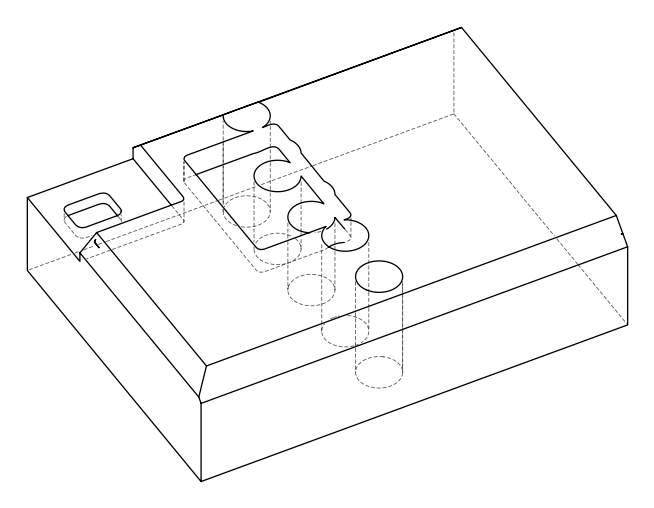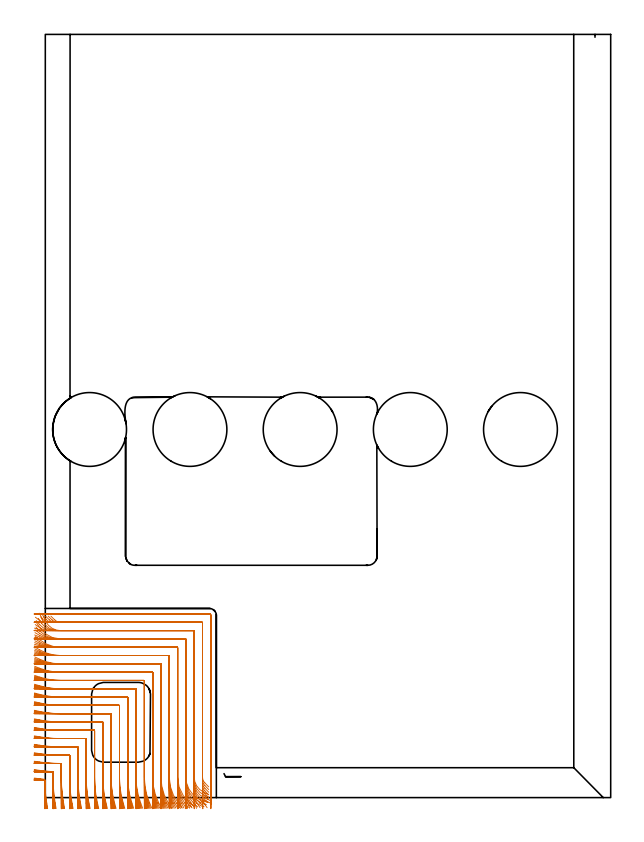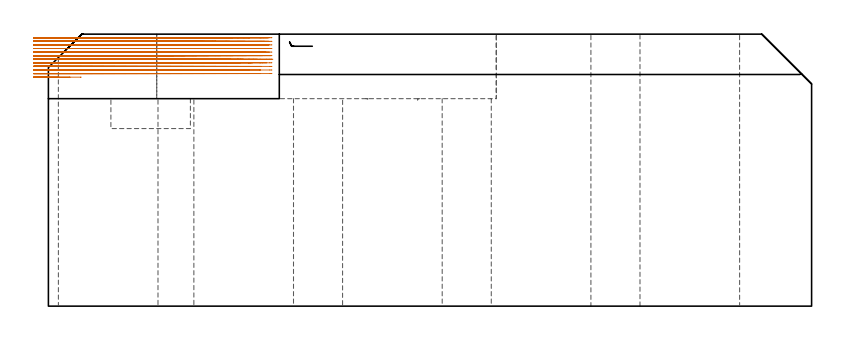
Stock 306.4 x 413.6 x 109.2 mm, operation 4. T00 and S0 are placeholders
(PLAN: 11 operations, 4 tool changes, 200.9 min)
(1 AREA_MILL | FG_CHAMFER_SURFACE | UGT0205_001 | 12.37 min | 28550 mm3)
(2 AREA_MILL_1 | FG_CHAMFER_SURFACE_1 | UGT0205_001 | 26.24 min | 82707 mm3)
(3 AREA_MILL_2 | FG_CHAMFER_SURFACE_2 | UGT0205_001 | 10.01 min | 27093 mm3)
(4 MILL_CORNER_NOTCH_RECTANGULAR | CORNER_NOTCH_RECTANGULAR | NXT0201_008 | Follow Part, ap 1.5, ae 75% | 93.04 min | 244426 mm3)
(5 MILL_RECTANGULAR_POCKET | POCKET_RECTANGULAR_STRAIGHT | UGT0201_108 | Follow Part, ap 3.175, ae 75% | 1.45 min | 16115 mm3)
(6 MILL_RECTANGULAR_POCKET_1 | POCKET_RECTANGULAR_STRAIGHT_1 | NXT0201_009 | Follow Part, ap 2, ae 75% | 55.5 min | 321117 mm3)
(7 INDEXABLE_INSERT_DRILL_THROUGH_HOLE_FROM_SOLID | STEP1HOLE | NXT0302_035 | 0.46 min | 136206 mm3)
(8 INDEXABLE_INSERT_DRILL_THROUGH_HOLE_FROM_SOLID_1 | STEP1HOLE_1 | NXT0302_035 | 0.46 min | 105462 mm3)
(9 INDEXABLE_INSERT_DRILL_THROUGH_HOLE_FROM_SOLID_2 | STEP1HOLE_2 | NXT0302_035 | 0.46 min | 105479 mm3)
(10 INDEXABLE_INSERT_DRILL_THROUGH_HOLE_FROM_SOLID_3 | STEP1HOLE_3 | NXT0302_035 | 0.46 min | 136546 mm3)
(11 INDEXABLE_INSERT_DRILL_THROUGH_HOLE_FROM_SOLID_4 | STEP1HOLE_4 | NXT0302_035 | 0.46 min | 137135 mm3)
(TOOL UGT0205_001 | Chamfer Mill 20 x 3 x 45 deg. | D20 FL50 Z2)
(TOOL NXT0201_008 | ENDMILL 6mm [2P460-0600-NA 1630] | D6 FL26 Z6)
(TOOL UGT0201_108 | End Mill 12.7 mm | D12.7 FL12 Z2)
(TOOL NXT0201_009 | ENDMILL 8mm [2P460-0800-NA 1630] | D8 FL26 Z6)
(TOOL NXT0302_035 | Index. Insert Drill 40mm [880-D4000L40-05] | D40 PA176 FL200 Z2)
(OP 4 MILL_CORNER_NOTCH_RECTANGULAR, part 1 of 2)
G17 G21 G94 G90
T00 M6
G54
G17 G0 G90 X1.279 Y-5.963 S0 M3
G43 Z119.2 H1
Z107.761
G94 G1 X0.809 Y-3. F250.
G2 X-0.289 Y9.648 R90. F500.
G3 X-0.553 Y9.935 R0.3
G2 X-3. Y10.21 R90.
G1 X-5.976 Y10.587 F250.
G0 Z119.2
X5.862 Y-5.959
Z107.761
G1 X5.368 Y-3.
G2 X4.2 Y11.085 R85.5 F500.
G1 Y13.818
G3 X3.921 Y14.111 R0.3
G2 X-3. Y14.748 R85.5
G1 X-5.974 Y15.144 F250.
G0 Z119.2
X10.456 Y-5.954
Z107.761
G1 X9.934 Y-3.
G2 X8.7 Y11.085 R81. F500.
G1 Y18.205
G3 X8.405 Y18.5 R0.3
G2 X-3. Y19.29 R81.
G1 X-5.971 Y19.708 F250.
G0 Z119.2
X15.06 Y-5.949
Z107.761
G1 X14.508 Y-3.
G2 X13.2 Y11.085 R76.5 F500.
G1 Y22.705
G3 X12.905 Y23. R0.3
G1 X8.287
G2 X-3. Y23.837 R76.5
G1 X-5.967 Y24.28 F250.
G0 Z119.2
X19.678 Y-5.942
Z107.761
G1 X19.091 Y-3.
G2 X17.7 Y11.085 R72. F500.
G1 Y27.205
G3 X17.405 Y27.5 R0.3
G1 X8.287
G2 X-3. Y28.39 R72.
G1 X-5.963 Y28.86 F250.
G0 Z119.2
X24.312 Y-5.934
Z107.761
G1 X23.686 Y-3.
G2 X22.2 Y11.085 R67.5 F500.
G1 Y31.705
G3 X21.905 Y32. R0.3
G1 X8.287
G2 X-3. Y32.95 R67.5
G1 X-5.958 Y33.452 F250.
G0 Z119.2
X28.965 Y-5.924
Z107.761
G1 X28.295 Y-3.
G2 X26.7 Y11.085 R63. F500.
G1 Y36.205
G3 X26.405 Y36.5 R0.3
G1 X8.287
G2 X-3. Y37.519 R63.
G1 X-5.951 Y38.057 F250.
G0 Z119.2
X33.643 Y-5.912
Z107.761
G1 X32.921 Y-3.
G2 X31.2 Y11.085 R58.5 F500.
G1 Y40.704
G3 X30.904 Y41. R0.3
G1 X8.287
G2 X-3. Y42.099 R58.5
G1 X-5.944 Y42.678 F250.
G0 Z119.2
X38.352 Y-5.896
Z107.761
G1 X37.569 Y-3.
G2 X35.7 Y11.085 R54. F500.
G1 Y45.204
G3 X35.404 Y45.5 R0.3
G1 X8.287
G2 X-3. Y46.693 R54.
G1 X-5.934 Y47.32 F250.
G0 Z119.2
X43.1 Y-5.876
Z107.761
G1 X42.246 Y-3.
G2 X40.2 Y11.085 R49.5 F500.
G1 Y49.704
G3 X39.904 Y50. R0.3
G1 X8.287
G2 X-3. Y51.304 R49.5
G1 X-5.921 Y51.988 F250.
G0 Z119.2
X47.9 Y-5.849
Z107.761
G1 X46.961 Y-3.
G2 X44.7 Y11.085 R45. F500.
G1 Y54.204
G3 X44.404 Y54.5 R0.3
G1 X8.287
G2 X-3. Y55.938 R45.
G1 X-5.904 Y56.691 F250.
G0 Z119.2
X52.772 Y-5.813
Z107.761
G1 X51.728 Y-3.
G2 X49.2 Y11.085 R40.5 F500.
G1 Y58.704
G3 X48.904 Y59. R0.3
G1 X8.287
G2 X-3. Y60.605 R40.5
G1 X-5.881 Y61.441 F250.
G0 Z119.2
X57.744 Y-5.761
Z107.761
G1 X56.57 Y-3.
G2 X53.7 Y11.085 R36. F500.
G1 Y63.204
G3 X53.404 Y63.5 R0.3
G1 X8.287
G2 X-3. Y65.315 R36.
G1 X-5.849 Y66.256 F250.
G0 Z119.2
X62.866 Y-5.683
Z107.761
G1 X61.525 Y-3.
G2 X58.2 Y11.085 R31.5 F500.
G1 Y67.703
G3 X57.903 Y68. R0.3
G1 X8.287
G2 X-3. Y70.092 R31.5
G1 X-5.801 Y71.166 F250.
G0 Z119.2
X68.23 Y-5.559
Z107.761
G1 X66.665 Y-3.
G2 X62.7 Y11.085 R27. F500.
G1 Y72.203
G3 X62.403 Y72.5 R0.3
G1 X8.287
G2 X-3. Y74.972 R27.
G1 X-5.725 Y76.226 F250.
G0 Z119.2
X74.032 Y-5.339
Z107.761
G1 X72.154 Y-3.
G2 X67.2 Y11.085 R22.5 F500.
G1 Y76.703
G3 X66.903 Y77. R0.3
G1 X8.287
G2 X-3. Y80.036 R22.5
G1 X-5.595 Y81.541 F250.
G0 Z119.2
X80.84 Y-4.868
Z107.761
G1 X78.493 Y-3.
G2 X71.7 Y11.085 R18. F500.
G1 Y81.203
G3 X71.403 Y81.5 R0.3
G1 X8.287
G2 X-3. Y85.478 R18.
G1 X-5.337 Y87.359 F250.
G0 Z119.2
X88.037 Y-2.644
Z107.761
G1 X85.208 Y-1.646
G2 X76.2 Y11.085 R13.5 F500.
G1 Y85.703
G3 X75.903 Y86. R0.3
G1 X8.287
G2 X-3. Y92.093 R13.5
G1 X-4.646 Y94.601 F250.
G0 Z119.2
X88.387 Y1.69
Z107.761
G1 X85.7 Y3.023
G2 X80.7 Y11.085 R9. F500.
G1 Y90.203
G3 X80.403 Y90.5 R0.3
G1 X8.287
G2 X0.224 Y95.501 R9.
G1 X-1.109 Y98.188 F250.
G0 Z119.2
X88.559 Y5.799
Z107.761
G1 X86.47 Y7.952
G2 X85.2 Y11.085 R4.5 F500.
G1 Y94.703
G3 X84.903 Y95. R0.3
G1 X8.287
G2 X5.152 Y96.272 R4.5
G1 X3. Y98.362 F250.
G0 Z119.2
X89.7 Y8.085
Z107.761
G1 Y11.085
Y98.7 F500.
G3 X88.9 Y99.5 R0.8
G1 X8.287
X5.287 F250.
G0 Z119.2
X1.014 Y-5.97
Z106.322
G1 X0.593 Y-3.
G2 X-0.3 Y9.513 R90. F500.
G3 X-0.57 Y9.806 R0.3
G2 X-3. Y10.04 R90.
G1 X-5.982 Y10.368 F250.
G0 Z119.2
X5.584 Y-5.967
Z106.322
G1 X5.14 Y-3.
G2 X4.2 Y9.645 R85.5 F500.
G1 Y13.756
G3 X3.916 Y14.05 R0.3
G2 X-3. Y14.568 R85.5
G1 X-5.98 Y14.913 F250.
G0 Z119.2
X10.162 Y-5.963
Z106.322
G1 X9.693 Y-3.
G2 X8.7 Y9.645 R81. F500.
G1 Y18.205
G3 X8.405 Y18.5 R0.3
G1 X6.84
G2 X-3. Y19.1 R81.
G1 X-5.978 Y19.464 F250.
G0 Z119.2
X14.748 Y-5.959
Z106.322
G1 X14.252 Y-3.
G2 X13.2 Y9.645 R76.5 F500.
G1 Y22.705
G3 X12.905 Y23. R0.3
G1 X6.84
G2 X-3. Y23.635 R76.5
G1 X-5.975 Y24.021 F250.
G0 Z119.2
X19.346 Y-5.953
Z106.322
G1 X18.819 Y-3.
G2 X17.7 Y9.645 R72. F500.
G1 Y27.205
G3 X17.405 Y27.5 R0.3
G1 X6.84
G2 X-3. Y28.176 R72.
G1 X-5.972 Y28.586 F250.
G0 Z119.2
X23.957 Y-5.947
Z106.322
G1 X23.395 Y-3.
G2 X22.2 Y9.645 R67.5 F500.
G1 Y31.705
G3 X21.905 Y32. R0.3
G1 X6.84
G2 X-3. Y32.721 R67.5
G1 X-5.968 Y33.158 F250.
G0 Z119.2
X28.584 Y-5.939
Z106.322
G1 X27.982 Y-3.
G2 X26.7 Y9.645 R63. F500.
G1 Y36.205
G3 X26.405 Y36.5 R0.3
G1 X6.84
G2 X-3. Y37.273 R63.
G1 X-5.963 Y37.742 F250.
G0 Z119.2
X33.232 Y-5.929
Z106.322
G1 X32.583 Y-3.
G2 X31.2 Y9.645 R58.5 F500.
G1 Y40.704
G3 X30.904 Y41. R0.3
G1 X6.84
G2 X-3. Y41.834 R58.5
G1 X-5.957 Y42.338 F250.
G0 Z119.2
X37.904 Y-5.917
Z106.322
G1 X37.201 Y-3.
G2 X35.7 Y9.645 R54. F500.
G1 Y45.204
G3 X35.404 Y45.5 R0.3
G1 X6.84
G2 X-3. Y46.404 R54.
G1 X-5.95 Y46.951 F250.
G0 Z119.2
X42.609 Y-5.9
Z106.322
G1 X41.842 Y-3.
G2 X40.2 Y9.645 R49.5 F500.
G1 Y49.704
G3 X39.904 Y50. R0.3
G1 X6.84
G2 X-3. Y50.988 R49.5
G1 X-5.94 Y51.584 F250.
G0 Z119.2
X47.356 Y-5.879
Z106.322
G1 X46.513 Y-3.
G2 X44.7 Y9.645 R45. F500.
G1 Y54.204
G3 X44.404 Y54.5 R0.3
G1 X6.84
G2 X-3. Y55.589 R45.
G1 X-5.927 Y56.245 F250.
G0 Z119.2
X52.161 Y-5.85
Z106.322
G1 X51.225 Y-3.
G2 X49.2 Y9.645 R40.5 F500.
G1 Y58.704
G3 X48.904 Y59. R0.3
G1 X6.84
G2 X-3. Y60.214 R40.5
G1 X-5.91 Y60.942 F250.
G0 Z119.2
X57.048 Y-5.809
Z106.322
G1 X55.994 Y-3.
G2 X53.7 Y9.645 R36. F500.
G1 Y63.204
G3 X53.404 Y63.5 R0.3
G1 X6.84
G2 X-3. Y64.871 R36.
G1 X-5.886 Y65.691 F250.
G0 Z119.2
X62.054 Y-5.748
Z106.322
G1 X60.85 Y-3.
G2 X58.2 Y9.645 R31.5 F500.
G1 Y67.703
G3 X57.903 Y68. R0.3
G1 X6.84
G2 X-3. Y69.576 R31.5
G1 X-5.85 Y70.514 F250.
G0 Z119.2
X67.249 Y-5.651
Z106.322
G1 X65.844 Y-3.
G2 X62.7 Y9.645 R27. F500.
G1 Y72.203
G3 X62.403 Y72.5 R0.3
G1 X6.84
G2 X-3. Y74.357 R27.
G1 X-5.794 Y75.45 F250.
G0 Z119.2
X72.776 Y-5.481
Z106.322
G1 X71.09 Y-3.
G2 X67.2 Y9.645 R22.5 F500.
G1 Y76.703
G3 X66.903 Y77. R0.3
G1 X6.84
G2 X-3. Y79.266 R22.5
G1 X-5.698 Y80.578 F250.
G0 Z119.2
X78.998 Y-5.135
Z106.322
G1 X76.89 Y-3.
G2 X71.7 Y9.645 R18. F500.
G1 Y81.203
G3 X71.403 Y81.5 R0.3
G1 X6.84
G2 X-3. Y84.428 R18.
G1 X-5.512 Y86.068 F250.
G0 Z119.2
X86.846 Y-3.886
Z106.322
G1 X84.115 Y-2.645
G2 X76.2 Y9.645 R13.5 F500.
G1 Y85.703
G3 X75.903 Y86. R0.3
G1 X6.84
G2 X-3. Y90.258 R13.5
G1 X-5.054 Y92.444 F250.
G0 Z119.2
X88.388 Y0.25
Z106.322
G1 X85.701 Y1.583
G2 X80.7 Y9.645 R9. F500.
G1 Y90.203
G3 X80.403 Y90.5 R0.3
G1 X6.84
G2 X-1.113 Y95.287 R9.
G1 X-2.517 Y97.938 F250.
G0 Z119.2
X88.56 Y4.359
Z106.322
G1 X86.471 Y6.512
G2 X85.2 Y9.645 R4.5 F500.
G1 Y94.703
G3 X84.903 Y95. R0.3
G1 X6.84
G2 X3.703 Y96.274 R4.5
G1 X1.552 Y98.365 F250.
G0 Z119.2
X89.7 Y6.645
Z106.322
G1 Y9.645
Y98.7 F500.
G3 X88.9 Y99.5 R0.8
G1 X6.84
X3.84 F250.
G0 Z119.2
X0.774 Y-5.977
Z104.883
G1 X0.4 Y-3.
G2 X-0.3 Y8.204 R90. F500.
G1 Y9.405
G3 X-0.574 Y9.699 R0.3
G2 X-3. Y9.893 R90.
G1 X-5.987 Y10.173 F250.
G0 Z119.2
X5.33 Y-5.974
Z104.883
G1 X4.937 Y-3.
G2 X4.2 Y8.204 R85.5 F500.
G1 Y13.719
G3 X3.911 Y14.013 R0.3
G2 X-3. Y14.414 R85.5
G1 X-5.985 Y14.709 F250.
G0 Z119.2
X9.894 Y-5.971
Z104.883
G1 X9.479 Y-3.
G2 X8.7 Y8.204 R81. F500.
G1 Y18.205
G3 X8.405 Y18.5 R0.3
G1 X5.404
G2 X-3. Y18.937 R81.
G1 X-5.984 Y19.248 F250.
G0 Z119.2
X14.464 Y-5.968
Z104.883
G1 X14.025 Y-3.
G2 X13.2 Y8.204 R76.5 F500.
G1 Y22.705
G3 X12.905 Y23. R0.3
G1 X5.404
G2 X-3. Y23.463 R76.5
G1 X-5.982 Y23.793 F250.
G0 Z119.2
X19.044 Y-5.963
Z104.883
G1 X18.577 Y-3.
G2 X17.7 Y8.204 R72. F500.
G1 Y27.205
G3 X17.405 Y27.5 R0.3
G1 X5.404
G2 X-3. Y27.992 R72.
G1 X-5.979 Y28.342 F250.
G0 Z119.2
X23.634 Y-5.958
Z104.883
G1 X23.136 Y-3.
G2 X22.2 Y8.204 R67.5 F500.
G1 Y31.705
G3 X21.905 Y32. R0.3
G1 X5.404
G2 X-3. Y32.525 R67.5
G1 X-5.977 Y32.899 F250.
G0 Z119.2
X28.238 Y-5.952
Z104.883
G1 X27.704 Y-3.
G2 X26.7 Y8.204 R63. F500.
G1 Y36.205
G3 X26.405 Y36.5 R0.3
G1 X5.404
G2 X-3. Y37.063 R63.
G1 X-5.973 Y37.463 F250.
G0 Z119.2
X32.857 Y-5.944
Z104.883
G1 X32.283 Y-3.
G2 X31.2 Y8.204 R58.5 F500.
G1 Y40.704
G3 X30.904 Y41. R0.3
G1 X5.404
G2 X-3. Y41.607 R58.5
G1 X-5.969 Y42.038 F250.
G0 Z119.2
X37.498 Y-5.935
Z104.883
G1 X36.875 Y-3.
G2 X35.7 Y8.204 R54. F500.
G1 Y45.204
G3 X35.404 Y45.5 R0.3
G1 X5.404
G2 X-3. Y46.158 R54.
G1 X-5.963 Y46.625 F250.
G0 Z119.2
X42.164 Y-5.922
Z104.883
G1 X41.485 Y-3.
G2 X40.2 Y8.204 R49.5 F500.
G1 Y49.704
G3 X39.904 Y50. R0.3
G1 X5.404
G2 X-3. Y50.719 R49.5
G1 X-5.956 Y51.228 F250.
G0 Z119.2
X46.864 Y-5.906
Z104.883
G1 X46.117 Y-3.
G2 X44.7 Y8.204 R45. F500.
G1 Y54.204
G3 X44.404 Y54.5 R0.3
G1 X5.404
G2 X-3. Y55.292 R45.
G1 X-5.947 Y55.852 F250.
G0 Z119.2
X51.61 Y-5.883
Z104.883
G1 X50.781 Y-3.
G2 X49.2 Y8.204 R40.5 F500.
G1 Y58.704
G3 X48.904 Y59. R0.3
G1 X5.404
G2 X-3. Y59.882 R40.5
G1 X-5.935 Y60.504 F250.
G0 Z119.2
X56.421 Y-5.851
Z104.883
G1 X55.488 Y-3.
G2 X53.7 Y8.204 R36. F500.
G1 Y63.204
G3 X53.404 Y63.5 R0.3
G1 X5.404
G2 X-3. Y64.495 R36.
G1 X-5.917 Y65.195 F250.
G0 Z119.2
X61.327 Y-5.804
Z104.883
G1 X60.26 Y-3.
G2 X58.2 Y8.204 R31.5 F500.
G1 Y67.703
G3 X57.903 Y68. R0.3
G1 X5.404
G2 X-3. Y69.142 R31.5
G1 X-5.891 Y69.942 F250.
G0 Z119.2
X66.379 Y-5.73
Z104.883
G1 X65.134 Y-3.
G2 X62.7 Y8.204 R27. F500.
G1 Y72.203
G3 X62.403 Y72.5 R0.3
G1 X5.404
G2 X-3. Y73.841 R27.
G1 X-5.851 Y74.775 F250.
G0 Z119.2
X71.682 Y-5.602
Z104.883
G1 X70.188 Y-3.
G2 X67.2 Y8.204 R22.5 F500.
G1 Y76.703
G3 X66.903 Y77. R0.3
G1 X5.404
G2 X-3. Y78.628 R22.5
G1 X-5.783 Y79.749 F250.
G0 Z119.2
X77.479 Y-5.348
Z104.883
G1 X75.612 Y-3.
G2 X71.7 Y8.204 R18. F500.
G1 Y81.203
G3 X71.403 Y81.5 R0.3
G1 X5.404
G2 X-3. Y83.582 R18.
G1 X-5.653 Y84.983 F250.
G0 Z119.2
X84.658 Y-4.674
Z104.883
G1 X82.169 Y-3.
G2 X76.2 Y8.204 R13.5 F500.
G1 Y85.703
G3 X75.903 Y86. R0.3
G1 X5.404
G2 X-3. Y88.935 R13.5
G1 X-5.348 Y90.802 F250.
G0 Z119.2
X88.388 Y-1.192
Z104.883
G1 X85.7 Y0.142
G2 X80.7 Y8.204 R9. F500.
G1 Y90.203
G3 X80.403 Y90.5 R0.3
G1 X5.404
G2 X-2.158 Y94.62 R9.
G1 X-3.785 Y97.141 F250.
G0 Z119.2
X88.558 Y2.918
Z104.883
G1 X86.469 Y5.071
G2 X85.2 Y8.204 R4.5 F500.
G1 Y94.703
G3 X84.903 Y95. R0.3
G1 X5.404
G2 X2.267 Y96.273 R4.5
G1 X0.116 Y98.364 F250.
G0 Z119.2
X89.7 Y5.204
Z104.883
G1 Y8.204
Y98.7 F500.
G3 X88.9 Y99.5 R0.8
G1 X5.404
X2.404 F250.
G0 Z119.2
X0.557 Y-5.982
Z103.444
G1 X0.232 Y-3.
G2 X-0.3 Y6.768 R90. F500.
G1 Y9.316
G3 X-0.58 Y9.609 R0.3
G2 X-3. Y9.761 R90.
G1 X-5.991 Y9.99 F250.
G0 Z119.2
X5.103 Y-5.98
Z103.444
G1 X4.76 Y-3.
G2 X4.2 Y6.768 R85.5 F500.
G1 Y13.705
G3 X3.905 Y14. R0.3
G2 X-3. Y14.275 R85.5
G1 X-5.99 Y14.516 F250.
G0 Z119.2
X9.653 Y-5.978
Z103.444
G1 X9.291 Y-3.
G2 X8.7 Y6.768 R81. F500.
G1 Y18.205
G3 X8.405 Y18.5 R0.3
G1 X3.854
G2 X-3. Y18.791 R81.
G1 X-5.989 Y19.044 F250.
G0 Z119.2
X14.209 Y-5.975
Z103.444
G1 X13.826 Y-3.
G2 X13.2 Y6.768 R76.5 F500.
G1 Y22.705
G3 X12.905 Y23. R0.3
G1 X3.854
G2 X-3. Y23.308 R76.5
G1 X-5.988 Y23.576 F250.
G0 Z119.2
X18.773 Y-5.972
Z103.444
G1 X18.366 Y-3.
G2 X17.7 Y6.768 R72. F500.
G1 Y27.205
G3 X17.405 Y27.5 R0.3
G1 X3.854
G2 X-3. Y27.827 R72.
G1 X-5.986 Y28.113 F250.
G0 Z119.2
X23.345 Y-5.968
Z103.444
G1 X22.911 Y-3.
G2 X22.2 Y6.768 R67.5 F500.
G1 Y31.705
G3 X21.905 Y32. R0.3
G1 X3.854
G2 X-3. Y32.349 R67.5
G1 X-5.984 Y32.654 F250.
G0 Z119.2
X27.927 Y-5.964
Z103.444
G1 X27.462 Y-3.
G2 X26.7 Y6.768 R63. F500.
G1 Y36.205
G3 X26.405 Y36.5 R0.3
G1 X3.854
G2 X-3. Y36.874 R63.
G1 X-5.982 Y37.2 F250.
G0 Z119.2
X32.522 Y-5.958
Z103.444
G1 X32.021 Y-3.
G2 X31.2 Y6.768 R58.5 F500.
G1 Y40.704
G3 X30.904 Y41. R0.3
G1 X3.854
G2 X-3. Y41.403 R58.5
G1 X-5.979 Y41.754 F250.
G0 Z119.2
X37.134 Y-5.951
Z103.444
G1 X36.591 Y-3.
G2 X35.7 Y6.768 R54. F500.
G1 Y45.204
G3 X35.404 Y45.5 R0.3
G1 X3.854
G2 X-3. Y45.937 R54.
G1 X-5.976 Y46.318 F250.
G0 Z119.2
X41.765 Y-5.941
Z103.444
G1 X41.173 Y-3.
G2 X40.2 Y6.768 R49.5 F500.
G1 Y49.704
G3 X39.904 Y50. R0.3
G1 X3.854
G2 X-3. Y50.477 R49.5
G1 X-5.971 Y50.892 F250.
G0 Z119.2
X46.424 Y-5.928
Z103.444
G1 X45.773 Y-3.
G2 X44.7 Y6.768 R45. F500.
G1 Y54.204
G3 X44.404 Y54.5 R0.3
G1 X3.854
G2 X-3. Y55.025 R45.
G1 X-5.965 Y55.482 F250.
G0 Z119.2
X51.119 Y-5.911
Z103.444
G1 X50.396 Y-3.
G2 X49.2 Y6.768 R40.5 F500.
G1 Y58.704
G3 X48.904 Y59. R0.3
G1 X3.854
G2 X-3. Y59.584 R40.5
G1 X-5.957 Y60.092 F250.
G0 Z119.2
X55.865 Y-5.887
Z103.444
G1 X55.051 Y-3.
G2 X53.7 Y6.768 R36. F500.
G1 Y63.204
G3 X53.404 Y63.5 R0.3
G1 X3.854
G2 X-3. Y64.159 R36.
G1 X-5.945 Y64.73 F250.
G0 Z119.2
X60.683 Y-5.852
Z103.444
G1 X59.753 Y-3.
G2 X58.2 Y6.768 R31.5 F500.
G1 Y67.703
G3 X57.903 Y68. R0.3
G1 X3.854
G2 X-3. Y68.755 R31.5
G1 X-5.928 Y69.408 F250.
G0 Z119.2
X65.614 Y-5.797
Z103.444
G1 X64.529 Y-3.
G2 X62.7 Y6.768 R27. F500.
G1 Y72.203
G3 X62.403 Y72.5 R0.3
G1 X3.854
G2 X-3. Y73.384 R27.
G1 X-5.902 Y74.146 F250.
G0 Z119.2
X70.733 Y-5.703
Z103.444
G1 X69.431 Y-3.
G2 X67.2 Y6.768 R22.5 F500.
G1 Y76.703
G3 X66.903 Y77. R0.3
G1 X3.854
G2 X-3. Y78.069 R22.5
G1 X-5.857 Y78.983 F250.
G0 Z119.2
X76.209 Y-5.52
Z103.444
G1 X74.581 Y-3.
G2 X71.7 Y6.768 R18. F500.
G1 Y81.203
G3 X71.403 Y81.5 R0.3
G1 X3.854
G2 X-3. Y82.856 R18.
G1 X-5.774 Y83.998 F250.
G0 Z119.2
X82.552 Y-5.071
Z103.444
G1 X80.382 Y-3.
G2 X76.2 Y6.768 R13.5 F500.
G1 Y85.703
G3 X75.903 Y86. R0.3
G1 X3.854
G2 X-3. Y87.869 R13.5
G1 X-5.585 Y89.393 F250.
G0 Z119.2
X88.108 Y-2.584
Z103.444
G1 X85.462 Y-1.171
G2 X80.7 Y6.768 R9. F500.
G1 Y90.203
G3 X80.403 Y90.5 R0.3
G1 X3.854
G2 X-2.994 Y93.661 R9.
G1 X-4.941 Y95.944 F250.
G0 Z119.2
X88.56 Y1.481
Z103.444
G1 X86.47 Y3.634
G2 X85.2 Y6.768 R4.5 F500.
G1 Y94.703
G3 X84.903 Y95. R0.3
G1 X3.854
G2 X0.363 Y96.66 R4.5
G1 X-1.53 Y98.988 F250.
G0 Z119.2
X89.7 Y3.768
Z103.444
G1 Y6.768
Y98.7 F500.
G3 X88.9 Y99.5 R0.8
G1 X3.854
X0.854 F250.
G0 Z119.2
X0.364 Y-5.987
Z102.005
G1 X0.086 Y-3.
G2 X-0.3 Y5.326 R90. F500.
G1 Y9.246
G3 X-0.585 Y9.54 R0.3
G2 X-3. Y9.645 R90.
G1 X-5.995 Y9.815 F250.
G0 Z119.2
X4.899 Y-5.986
Z102.005
G1 X4.606 Y-3.
G2 X4.2 Y5.326 R85.5 F500.
G1 Y13.705
G3 X3.905 Y14. R0.3
G1 X2.103
G2 X-3. Y14.152 R85.5
G1 X-5.995 Y14.331 F250.
G0 Z119.2
X9.437 Y-5.984
Z102.005
G1 X9.129 Y-3.
G2 X8.7 Y5.326 R81. F500.
G1 Y18.205
G3 X8.405 Y18.5 R0.3
G1 X2.103
G2 X-3. Y18.661 R81.
G1 X-5.994 Y18.85 F250.
G0 Z119.2
X13.981 Y-5.982
Z102.005
G1 X13.654 Y-3.
G2 X13.2 Y5.326 R76.5 F500.
G1 Y22.705
G3 X12.905 Y23. R0.3
G1 X2.103
G2 X-3. Y23.17 R76.5
G1 X-5.993 Y23.371 F250.
G0 Z119.2
X18.53 Y-5.98
Z102.005
G1 X18.183 Y-3.
G2 X17.7 Y5.326 R72. F500.
G1 Y27.205
G3 X17.405 Y27.5 R0.3
G1 X2.103
G2 X-3. Y27.681 R72.
G1 X-5.992 Y27.894 F250.
G0 Z119.2
X23.086 Y-5.977
Z102.005
G1 X22.716 Y-3.
G2 X22.2 Y5.326 R67.5 F500.
G1 Y31.705
G3 X21.905 Y32. R0.3
G1 X2.103
G2 X-3. Y32.193 R67.5
G1 X-5.991 Y32.42 F250.
G0 Z119.2
X27.649 Y-5.974
Z102.005
G1 X27.253 Y-3.
G2 X26.7 Y5.326 R63. F500.
G1 Y36.205
G3 X26.405 Y36.5 R0.3
G1 X2.103
G2 X-3. Y36.707 R63.
G1 X-5.99 Y36.95 F250.
G0 Z119.2
X32.223 Y-5.969
Z102.005
G1 X31.796 Y-3.
G2 X31.2 Y5.326 R58.5 F500.
G1 Y40.704
G3 X30.904 Y41. R0.3
G1 X2.103
G2 X-3. Y41.223 R58.5
G1 X-5.989 Y41.485 F250.
G0 Z119.2
X36.808 Y-5.964
Z102.005
G1 X36.346 Y-3.
G2 X35.7 Y5.326 R54. F500.
G1 Y45.204
G3 X35.404 Y45.5 R0.3
G1 X2.103
G2 X-3. Y45.742 R54.
G1 X-5.987 Y46.025 F250.
G0 Z119.2
X41.41 Y-5.957
Z102.005
G1 X40.905 Y-3.
G2 X40.2 Y5.326 R49.5 F500.
G1 Y49.704
G3 X39.904 Y50. R0.3
G1 X2.103
G2 X-3. Y50.264 R49.5
G1 X-5.984 Y50.573 F250.
G0 Z119.2
X46.032 Y-5.948
Z102.005
G1 X45.477 Y-3.
G2 X44.7 Y5.326 R45. F500.
G1 Y54.204
G3 X44.404 Y54.5 R0.3
G1 X2.103
G2 X-3. Y54.79 R45.
G1 X-5.981 Y55.13 F250.
G0 Z119.2
X50.682 Y-5.936
Z102.005
G1 X50.065 Y-3.
G2 X49.2 Y5.326 R40.5 F500.
G1 Y58.704
G3 X48.904 Y59. R0.3
G1 X2.103
G2 X-3. Y59.323 R40.5
G1 X-5.976 Y59.701 F250.
G0 Z119.2
X55.37 Y-5.919
Z102.005
G1 X54.676 Y-3.
G2 X53.7 Y5.326 R36. F500.
G1 Y63.204
G3 X53.404 Y63.5 R0.3
G1 X2.103
G2 X-3. Y63.864 R36.
G1 X-5.97 Y64.289 F250.
G0 Z119.2
X60.113 Y-5.893
Z102.005
G1 X59.32 Y-3.
G2 X58.2 Y5.326 R31.5 F500.
G1 Y67.703
G3 X57.903 Y68. R0.3
G1 X2.103
G2 X-3. Y68.416 R31.5
G1 X-5.96 Y68.902 F250.
G0 Z119.2
X64.941 Y-5.854
Z102.005
G1 X64.016 Y-3.
G2 X62.7 Y5.326 R27. F500.
G1 Y72.203
G3 X62.403 Y72.5 R0.3
G1 X2.103
G2 X-3. Y72.987 R27.
G1 X-5.946 Y73.554 F250.
G0 Z119.2
X69.907 Y-5.787
Z102.005
G1 X68.797 Y-3.
G2 X67.2 Y5.326 R22.5 F500.
G1 Y76.703
G3 X66.903 Y77. R0.3
G1 X2.103
G2 X-3. Y77.586 R22.5
G1 X-5.922 Y78.267 F250.
G0 Z119.2
X75.129 Y-5.66
Z102.005
G1 X73.742 Y-3.
G2 X71.7 Y5.326 R18. F500.
G1 Y81.203
G3 X71.403 Y81.5 R0.3
G1 X2.103
G2 X-3. Y82.239 R18.
G1 X-5.877 Y83.089 F250.
G0 Z119.2
X80.924 Y-5.361
Z102.005
G1 X79.074 Y-3.
G2 X76.2 Y5.326 R13.5 F500.
G1 Y85.703
G3 X75.903 Y86. R0.3
G1 X2.103
G2 X-3. Y87.002 R13.5
G1 X-5.777 Y88.136 F250.
G0 Z119.2
X87.291 Y-3.85
Z102.005
G1 X84.779 Y-2.209
G2 X80.7 Y5.326 R9. F500.
G1 Y90.203
G3 X80.403 Y90.5 R0.3
G1 X2.103
G2 X-3. Y92.087 R9.
G1 X-5.471 Y93.788 F250.
G0 Z119.2
X88.573 Y0.037
Z102.005
G1 X86.478 Y2.185
G2 X85.2 Y5.326 R4.5 F500.
G1 Y94.703
G3 X84.903 Y95. R0.3
G1 X2.103
G2 X-1.826 Y97.306 R4.5
G1 X-3.289 Y99.925 F250.
G0 Z119.2
X89.7 Y2.326
Z102.005
G1 Y5.326
Y98.7 F500.
G3 X88.9 Y99.5 R0.8
G1 X2.103
X-0.897 F250.
G0 Z119.2
X0.18 Y-5.991
Z100.567
G1 X-0.045 Y-3.
G2 X-0.3 Y3.764 R90. F500.
G1 Y9.206
G3 X-0.593 Y9.501 R0.3
G2 X-3. Y9.542 R90.
G1 X-5.999 Y9.633 F250.
G0 Z119.2
X4.705 Y-5.991
Z100.567
G1 X4.468 Y-3.
G2 X4.2 Y3.764 R85.5 F500.
G1 Y13.705
G3 X3.905 Y14. R0.3
G1 X-0.258
G2 X-3. Y14.044 R85.5
G1 X-5.998 Y14.14 F250.
G0 Z119.2
X9.233 Y-5.99
Z100.567
G1 X8.983 Y-3.
G2 X8.7 Y3.764 R81. F500.
G1 Y18.205
G3 X8.405 Y18.5 R0.3
G1 X-0.258
G2 X-3. Y18.546 R81.
G1 X-5.998 Y18.648 F250.
G0 Z119.2
X13.765 Y-5.988
Z100.567
G1 X13.5 Y-3.
G2 X13.2 Y3.764 R76.5 F500.
G1 Y22.705
G3 X12.905 Y23. R0.3
G1 X-0.258
G2 X-3. Y23.049 R76.5
G1 X-5.998 Y23.157 F250.
G0 Z119.2
X18.3 Y-5.987
Z100.567
G1 X18.018 Y-3.
G2 X17.7 Y3.764 R72. F500.
G1 Y27.205
G3 X17.405 Y27.5 R0.3
G1 X-0.258
G2 X-3. Y27.552 R72.
G1 X-5.998 Y27.667 F250.
G0 Z119.2
X22.84 Y-5.985
Z100.567
G1 X22.54 Y-3.
G2 X22.2 Y3.764 R67.5 F500.
G1 Y31.705
G3 X21.905 Y32. R0.3
G1 X-0.258
G2 X-3. Y32.056 R67.5
G1 X-5.998 Y32.178 F250.
G0 Z119.2
X27.386 Y-5.983
Z100.567
G1 X27.064 Y-3.
G2 X26.7 Y3.764 R63. F500.
G1 Y36.205
G3 X26.405 Y36.5 R0.3
G1 X-0.258
G2 X-3. Y36.56 R63.
G1 X-5.997 Y36.69 F250.
G0 Z119.2
X31.939 Y-5.98
Z100.567
G1 X31.592 Y-3.
G2 X31.2 Y3.764 R58.5 F500.
G1 Y40.704
G3 X30.904 Y41. R0.3
G1 X-0.258
G2 X-3. Y41.064 R58.5
G1 X-5.997 Y41.205 F250.
G0 Z119.2
X36.501 Y-5.976
Z100.567
G1 X36.125 Y-3.
G2 X35.7 Y3.764 R54. F500.
G1 Y45.204
G3 X35.404 Y45.5 R0.3
G1 X-0.258
G2 X-3. Y45.57 R54.
G1 X-5.996 Y45.722 F250.
G0 Z119.2
X41.074 Y-5.972
Z100.567
G1 X40.664 Y-3.
G2 X40.2 Y3.764 R49.5 F500.
G1 Y49.704
G3 X39.904 Y50. R0.3
G1 X-0.258
G2 X-3. Y50.076 R49.5
G1 X-5.995 Y50.242 F250.
G0 Z119.2
X45.662 Y-5.966
Z100.567
G1 X45.211 Y-3.
G2 X44.7 Y3.764 R45. F500.
G1 Y54.204
G3 X44.404 Y54.5 R0.3
G1 X-0.258
G2 X-3. Y54.584 R45.
G1 X-5.994 Y54.766 F250.
G0 Z119.2
X50.27 Y-5.958
Z100.567
G1 X49.769 Y-3.
G2 X49.2 Y3.764 R40.5 F500.
G1 Y58.704
G3 X48.904 Y59. R0.3
G1 X-0.258
G2 X-3. Y59.093 R40.5
G1 X-5.993 Y59.296 F250.
G0 Z119.2
X54.905 Y-5.947
Z100.567
G1 X54.341 Y-3.
G2 X53.7 Y3.764 R36. F500.
G1 Y63.204
G3 X53.404 Y63.5 R0.3
G1 X-0.258
G2 X-3. Y63.605 R36.
G1 X-5.991 Y63.833 F250.
G0 Z119.2
X59.579 Y-5.93
Z100.567
G1 X58.935 Y-3.
G2 X58.2 Y3.764 R31.5 F500.
G1 Y67.703
G3 X57.903 Y68. R0.3
G1 X-0.258
G2 X-3. Y68.12 R31.5
G1 X-5.989 Y68.381 F250.
G0 Z119.2
X64.313 Y-5.904
Z100.567
G1 X63.561 Y-3.
G2 X62.7 Y3.764 R27. F500.
G1 Y72.203
G3 X62.403 Y72.5 R0.3
G1 X-0.258
G2 X-3. Y72.64 R27.
G1 X-5.984 Y72.944 F250.
G0 Z119.2
X69.143 Y-5.861
Z100.567
G1 X68.241 Y-3.
G2 X67.2 Y3.764 R22.5 F500.
G1 Y76.703
G3 X66.903 Y77. R0.3
G1 X-0.258
G2 X-3. Y77.168 R22.5
G1 X-5.978 Y77.533 F250.
G0 Z119.2
X74.147 Y-5.78
Z100.567
G1 X73.019 Y-3.
G2 X71.7 Y3.764 R18. F500.
G1 Y81.203
G3 X71.403 Y81.5 R0.3
G1 X-0.258
G2 X-3. Y81.71 R18.
G1 X-5.965 Y82.167 F250.
G0 Z119.2
X79.52 Y-5.596
Z100.567
G1 X78.017 Y-3.
G2 X76.2 Y3.764 R13.5 F500.
G1 Y85.703
G3 X75.903 Y86. R0.3
G1 X-0.258
G2 X-3. Y86.281 R13.5
G1 X-5.937 Y86.891 F250.
G0 Z119.2
X86.018 Y-4.979
Z100.567
G1 X83.763 Y-3.
G2 X80.7 Y3.764 R9. F500.
G1 Y90.203
G3 X80.403 Y90.5 R0.3
G1 X-0.258
G2 X-3. Y90.928 R9.
G1 X-5.857 Y91.842 F250.
G0 Z119.2
X89.253 Y-1.625
Z100.567
G1 X86.903 Y0.24
G2 X85.2 Y3.764 R4.5 F500.
G1 Y94.703
G3 X84.903 Y95. R0.3
G1 X-0.258
G2 X-3. Y95.932 R4.5
G1 X-5.379 Y97.76 F250.
G0 Z119.2
X89.7 Y0.764
Z100.567
G1 Y3.764
Y98.7 F500.
G3 X88.9 Y99.5 R0.8
G1 X-0.258
X-3.258 F250.
G0 Z119.2
X0.006 Y-5.991
Z99.128
G1 X-0.161 Y-2.996
G2 X-0.3 Y2.005 R90. F500.
G1 Y9.206
G3 X-0.594 Y9.5 R0.3
G1 X-2.517
G2 X-3. Y9.501 R90.
G1 X-6. Y9.517 F250.
G0 Z119.2
X4.522 Y-5.995
Z99.128
G1 X4.347 Y-3.
G2 X4.2 Y2.005 R85.5 F500.
G1 Y13.705
G3 X3.905 Y14. R0.3
G1 X-2.517
G2 X-3. Y14.001 R85.5
G1 X-6. Y14.018 F250.
G0 Z119.2
X9.04 Y-5.994
Z99.128
G1 X8.855 Y-3.
G2 X8.7 Y2.005 R81. F500.
G1 Y18.205
G3 X8.405 Y18.5 R0.3
G1 X-2.517
G2 X-3. Y18.501 R81.
G1 X-6. Y18.519 F250.
G0 Z119.2
X13.56 Y-5.994
Z99.128
G1 X13.364 Y-3.
G2 X13.2 Y2.005 R76.5 F500.
G1 Y22.705
G3 X12.905 Y23. R0.3
G1 X-2.517
G2 X-3. Y23.002 R76.5
G1 X-6. Y23.02 F250.
G0 Z119.2
X18.083 Y-5.993
Z99.128
G1 X17.874 Y-3.
G2 X17.7 Y2.005 R72. F500.
G1 Y27.205
G3 X17.405 Y27.5 R0.3
G1 X-2.517
G2 X-3. Y27.502 R72.
G1 X-6. Y27.522 F250.
G0 Z119.2
X22.608 Y-5.992
Z99.128
G1 X22.386 Y-3.
G2 X22.2 Y2.005 R67.5 F500.
G1 Y31.705
G3 X21.905 Y32. R0.3
G1 X-2.517
G2 X-3. Y32.002 R67.5
G1 X-6. Y32.023 F250.
G0 Z119.2
X27.138 Y-5.991
Z99.128
G1 X26.899 Y-3.
G2 X26.7 Y2.005 R63. F500.
G1 Y36.205
G3 X26.405 Y36.5 R0.3
G1 X-2.517
G2 X-3. Y36.502 R63.
G1 X-6. Y36.525 F250.
G0 Z119.2
X31.671 Y-5.989
Z99.128
G1 X31.415 Y-3.
G2 X31.2 Y2.005 R58.5 F500.
G1 Y40.704
G3 X30.904 Y41. R0.3
G1 X-2.517
G2 X-3. Y41.002 R58.5
G1 X-6. Y41.027 F250.
G0 Z119.2
X36.211 Y-5.987
Z99.128
G1 X35.932 Y-3.
G2 X35.7 Y2.005 R54. F500.
G1 Y45.204
G3 X35.404 Y45.5 R0.3
G1 X-2.517
G2 X-3. Y45.502 R54.
G1 X-6. Y45.529 F250.
G0 Z119.2
X40.757 Y-5.985
Z99.128
G1 X40.454 Y-3.
G2 X40.2 Y2.005 R49.5 F500.
G1 Y49.704
G3 X39.904 Y50. R0.3
G1 X-2.517
G2 X-3. Y50.002 R49.5
G1 X-6. Y50.032 F250.
G0 Z119.2
X45.313 Y-5.981
Z99.128
G1 X44.979 Y-3.
G2 X44.7 Y2.005 R45. F500.
G1 Y54.204
G3 X44.404 Y54.5 R0.3
G1 X-2.517
G2 X-3. Y54.503 R45.
G1 X-6. Y54.535 F250.
G0 Z119.2
X49.881 Y-5.977
Z99.128
G1 X49.511 Y-3.
G2 X49.2 Y2.005 R40.5 F500.
G1 Y58.704
G3 X48.904 Y59. R0.3
G1 X-2.517
G2 X-3. Y59.003 R40.5
G1 X-6. Y59.039 F250.
G0 Z119.2
X54.467 Y-5.971
Z99.128
G1 X54.05 Y-3.
G2 X53.7 Y2.005 R36. F500.
G1 Y63.204
G3 X53.404 Y63.5 R0.3
G1 X-2.517
G2 X-3. Y63.503 R36.
G1 X-6. Y63.543 F250.
G0 Z119.2
X59.077 Y-5.962
Z99.128
G1 X58.6 Y-3.
G2 X58.2 Y2.005 R31.5 F500.
G1 Y67.703
G3 X57.903 Y68. R0.3
G1 X-2.517
G2 X-3. Y68.004 R31.5
G1 X-6. Y68.05 F250.
G0 Z119.2
X63.724 Y-5.948
Z99.128
G1 X63.168 Y-3.
G2 X62.7 Y2.005 R27. F500.
G1 Y72.203
G3 X62.403 Y72.5 R0.3
G1 X-2.517
G2 X-3. Y72.504 R27.
G1 X-6. Y72.558 F250.
G0 Z119.2
X68.431 Y-5.925
Z99.128
G1 X67.764 Y-3.
G2 X67.2 Y2.005 R22.5 F500.
G1 Y76.703
G3 X66.903 Y77. R0.3
G1 X-2.517
G2 X-3. Y77.005 R22.5
G1 X-5.999 Y77.07 F250.
G0 Z119.2
X73.244 Y-5.882
Z99.128
G1 X72.41 Y-3.
G2 X71.7 Y2.005 R18. F500.
G1 Y81.203
G3 X71.403 Y81.5 R0.3
G1 X-2.517
G2 X-3. Y81.506 R18.
G1 X-5.999 Y81.587 F250.
G0 Z119.2
X78.275 Y-5.786
Z99.128
G1 X77.162 Y-3.
G2 X76.2 Y2.005 R13.5 F500.
G1 Y85.703
G3 X75.903 Y86. R0.3
G1 X-2.517
G2 X-3. Y86.009 R13.5
G1 X-5.998 Y86.116 F250.
G0 Z119.2
X83.889 Y-5.493
Z99.128
G1 X82.22 Y-3.
G2 X80.7 Y2.005 R9. F500.
G1 Y90.203
G3 X80.403 Y90.5 R0.3
G1 X-2.517
G2 X-3. Y90.513 R9.
G1 X-5.996 Y90.674 F250.
G0 Z119.2
X90.123 Y-3.386
Z99.128
G1 X87.504 Y-1.923
G2 X85.2 Y2.005 R4.5 F500.
G1 Y94.703
G3 X84.903 Y95. R0.3
G1 X-2.517
G2 X-3. Y95.026 R4.5
G1 X-5.983 Y95.348 F250.
G0 Z119.2
X89.7 Y-0.995
Z99.128
G1 Y2.005
Y98.7 F500.
G3 X88.9 Y99.5 R0.8
G1 X-2.517
X-5.517 F250.
G0 Z119.2
X-0.179 Y-5.987
Z97.689
G1 X-0.264 Y-2.988
G2 X-0.3 Y-0.448 R90. F500.
G1 Y9.206
G3 X-0.594 Y9.5 R0.3
G1 X-3.
X-6. F250.
G0 Z119.2
X4.328 Y-5.999
Z97.689
G1 X4.238 Y-3.
G2 X4.2 Y-0.448 R85.5 F500.
G1 Y13.706
G3 X3.906 Y14. R0.3
G1 X-0.594
X-3.
X-6. F250.
G0 Z119.2
X8.835 Y-5.999
Z97.689
G1 X8.74 Y-3.
G2 X8.7 Y-0.448 R81. F500.
G1 Y18.205
G3 X8.405 Y18.5 R0.3
G1 X3.906
X-3.
X-6. F250.
G0 Z119.2
X13.343 Y-5.998
Z97.689
G1 X13.243 Y-3.
G2 X13.2 Y-0.448 R76.5 F500.
G1 Y22.705
G3 X12.905 Y23. R0.3
G1 X8.405
X-3.
X-6. F250.
G0 Z119.2
X17.852 Y-5.998
Z97.689
G1 X17.745 Y-3.
G2 X17.7 Y-0.448 R72. F500.
G1 Y27.205
G3 X17.405 Y27.5 R0.3
G1 X12.905
X-3.
X-6. F250.
G0 Z119.2
X22.362 Y-5.998
Z97.689
G1 X22.248 Y-3.
G2 X22.2 Y-0.448 R67.5 F500.
G1 Y31.705
G3 X21.905 Y32. R0.3
G1 X17.405
X-3.
X-6. F250.
G0 Z119.2
X26.873 Y-5.998
Z97.689
G1 X26.752 Y-3.
G2 X26.7 Y-0.448 R63. F500.
G1 Y36.205
G3 X26.405 Y36.5 R0.3
G1 X21.905
X-3.
X-6. F250.
G0 Z119.2
X31.387 Y-5.997
Z97.689
G1 X31.256 Y-3.
G2 X31.2 Y-0.448 R58.5 F500.
G1 Y40.704
G3 X30.904 Y41. R0.3
G1 X26.405
X-3.
X-6. F250.
G0 Z119.2
X35.902 Y-5.997
Z97.689
G1 X35.76 Y-3.
G2 X35.7 Y-0.448 R54. F500.
G1 Y45.204
G3 X35.404 Y45.5 R0.3
G1 X30.904
X-3.
X-6. F250.
G0 Z119.2
X40.42 Y-5.996
Z97.689
G1 X40.266 Y-3.
G2 X40.2 Y-0.448 R49.5 F500.
G1 Y49.704
G3 X39.904 Y50. R0.3
G1 X35.404
X-3.
X-6. F250.
G0 Z119.2
X44.943 Y-5.995
Z97.689
G1 X44.772 Y-3.
G2 X44.7 Y-0.448 R45. F500.
G1 Y54.204
G3 X44.404 Y54.5 R0.3
G1 X39.904
X-3.
X-6. F250.
G0 Z119.2
X49.469 Y-5.994
Z97.689
G1 X49.28 Y-3.
G2 X49.2 Y-0.448 R40.5 F500.
G1 Y58.704
G3 X48.904 Y59. R0.3
G1 X44.404
X-3.
X-6. F250.
G0 Z119.2
X54.003 Y-5.992
Z97.689
G1 X53.791 Y-3.
G2 X53.7 Y-0.448 R36. F500.
G1 Y63.204
G3 X53.404 Y63.5 R0.3
G1 X48.904
X-3.
X-6. F250.
G0 Z119.2
X58.547 Y-5.99
Z97.689
G1 X58.304 Y-3.
G2 X58.2 Y-0.448 R31.5 F500.
G1 Y67.703
G3 X57.903 Y68. R0.3
G1 X53.404
X-3.
X-6. F250.
G0 Z119.2
X63.104 Y-5.987
Z97.689
G1 X62.821 Y-3.
G2 X62.7 Y-0.448 R27. F500.
G1 Y72.203
G3 X62.403 Y72.5 R0.3
G1 X57.903
X-3.
X-6. F250.
G0 Z119.2
X67.685 Y-5.981
Z97.689
G1 X67.345 Y-3.
G2 X67.2 Y-0.448 R22.5 F500.
G1 Y76.703
G3 X66.903 Y77. R0.3
G1 X62.403
X-3.
X-6. Y77.001 F250.
G0 Z119.2
X72.307 Y-5.97
Z97.689
G1 X71.882 Y-3.
G2 X71.7 Y-0.448 R18. F500.
G1 Y81.203
G3 X71.403 Y81.5 R0.3
G1 X66.903
X-3.
X-6. Y81.501 F250.
G0 Z119.2
X77.01 Y-5.946
Z97.689
G1 X76.443 Y-3.
G2 X76.2 Y-0.448 R13.5 F500.
G1 Y85.703
G3 X75.903 Y86. R0.3
G1 X71.403
X-3.
X-6. Y86.001 F250.
G0 Z119.2
X81.92 Y-5.877
Z97.689
G1 X81.069 Y-3.
G2 X80.7 Y-0.448 R9. F500.
G1 Y90.203
G3 X80.403 Y90.5 R0.3
G1 X75.903
X-3.
X-6. Y90.501 F250.
G0 Z119.2
X87.695 Y-5.471
Z97.689
G1 X85.993 Y-3.
G2 X85.2 Y-0.448 R4.5 F500.
G1 Y94.703
G3 X84.903 Y95. R0.3
G1 X80.403
X-3.
X-6. Y95.003 F250.
G0 Z119.2
X89.7 Y-3.448
Z97.689
G1 Y-0.448
Y98.7 F500.
G3 X88.9 Y99.5 R0.8
G1 X-2.996
X-5.996 F250.
G0 Z119.2
X-0.286 Y-5.985
Z96.25
G1 X-0.299 Y-2.985
X-0.3 Y-2.589 F500.
Y9.206
G3 X-0.594 Y9.5 R0.3
G1 X-3.
X-6. F250.
G0 Z119.2
X4.215 Y-6.
Z96.25
G1 X4.201 Y-3.
X4.2 Y-2.589 F500.
Y13.706
G3 X3.906 Y14. R0.3
G1 X-3.
X-6. F250.
G0 Z119.2
X8.716 Y-6.
Z96.25
G1 X8.701 Y-3.
G2 X8.7 Y-2.589 R81. F500.
G1 Y18.205
G3 X8.405 Y18.5 R0.3
G1 X-3.
X-6. F250.
G0 Z119.2
X13.217 Y-6.
Z96.25
G1 X13.201 Y-3.
G2 X13.2 Y-2.589 R76.5 F500.
G1 Y22.705
G3 X12.905 Y23. R0.3
G1 X-3.
X-6. F250.
G0 Z119.2
X17.718 Y-6.
Z96.25
G1 X17.701 Y-3.
G2 X17.7 Y-2.589 R72. F500.
G1 Y27.205
G3 X17.405 Y27.5 R0.3
G1 X-3.
X-6. F250.
G0 Z119.2
X22.22 Y-6.
Z96.25
G1 X22.201 Y-3.
G2 X22.2 Y-2.589 R67.5 F500.
G1 Y31.705
G3 X21.905 Y32. R0.3
G1 X-3.
X-6. F250.
G0 Z119.2
X26.721 Y-6.
Z96.25
G1 X26.701 Y-3.
G2 X26.7 Y-2.589 R63. F500.
G1 Y36.205
G3 X26.405 Y36.5 R0.3
G1 X-3.
X-6. F250.
G0 Z119.2
X31.223 Y-6.
Z96.25
G1 X31.201 Y-3.
G2 X31.2 Y-2.589 R58.5 F500.
G1 Y40.704
G3 X30.904 Y41. R0.3
G1 X-3.
X-6. F250.
G0 Z119.2
X35.724 Y-6.
Z96.25
G1 X35.702 Y-3.
G2 X35.7 Y-2.589 R54. F500.
G1 Y45.204
G3 X35.404 Y45.5 R0.3
G1 X-3.
X-6. F250.
G0 Z119.2
X40.227 Y-6.
Z96.25
G1 X40.202 Y-3.
G2 X40.2 Y-2.589 R49.5 F500.
G1 Y49.704
G3 X39.904 Y50. R0.3
G1 X-3.
X-6. F250.
G0 Z119.2
X44.729 Y-6.
Z96.25
G1 X44.702 Y-3.
G2 X44.7 Y-2.589 R45. F500.
G1 Y54.204
G3 X44.404 Y54.5 R0.3
G1 X-3.
X-6. F250.
G0 Z119.2
X49.233 Y-6.
Z96.25
G1 X49.202 Y-3.
G2 X49.2 Y-2.589 R40.5 F500.
G1 Y58.704
G3 X48.904 Y59. R0.3
G1 X-3.
X-6. F250.
G0 Z119.2
X53.737 Y-6.
Z96.25
G1 X53.702 Y-3.
G2 X53.7 Y-2.589 R36. F500.
G1 Y63.204
G3 X53.404 Y63.5 R0.3
G1 X-3.
X-6. F250.
G0 Z119.2
X58.242 Y-6.
Z96.25
G1 X58.203 Y-3.
G2 X58.2 Y-2.589 R31.5 F500.
G1 Y67.703
G3 X57.903 Y68. R0.3
G1 X-3.
X-6. F250.
G0 Z119.2
X62.749 Y-6.
Z96.25
G1 X62.703 Y-3.
G2 X62.7 Y-2.589 R27. F500.
G1 Y72.203
G3 X62.403 Y72.5 R0.3
G1 X-3.
X-6. F250.
G0 Z119.2
X67.259 Y-6.
Z96.25
G1 X67.204 Y-3.
G2 X67.2 Y-2.589 R22.5 F500.
G1 Y76.703
G3 X66.903 Y77. R0.3
G1 X-3.
X-6. F250.
G0 Z119.2
X71.773 Y-5.999
Z96.25
G1 X71.705 Y-3.
G2 X71.7 Y-2.589 R18. F500.
G1 Y81.203
G3 X71.403 Y81.5 R0.3
G1 X-3.
X-6. F250.
G0 Z119.2
X76.298 Y-5.999
Z96.25
G1 X76.206 Y-3.
G2 X76.2 Y-2.589 R13.5 F500.
G1 Y85.703
G3 X75.903 Y86. R0.3
G1 X-3.
X-6. F250.
G0 Z119.2
X80.846 Y-5.997
Z96.25
G1 X80.709 Y-3.
G2 X80.7 Y-2.589 R9. F500.
G1 Y90.203
G3 X80.403 Y90.5 R0.3
G1 X-3.
X-6. F250.
G0 Z119.2
X85.493 Y-5.987
Z96.25
G1 X85.219 Y-3.
G2 X85.2 Y-2.589 R4.5 F500.
G1 Y94.703
G3 X84.903 Y95. R0.3
G1 X-3.
X-6. F250.
G0 Z119.2
X89.7 Y-5.589
Z96.25
G1 Y-2.589
Y98.7 F500.
G3 X88.9 Y99.5 R0.8
G1 X-3.
X-6. F250.
G0 Z119.2
X-0.3 Y-5.985
Z94.811
G1 Y-2.985
Y9.206 F500.
G3 X-0.594 Y9.5 R0.3
G1 X-3.
X-6. F250.
G0 Z119.2
X4.2 Y-6.
Z94.811
G1 Y-3.
Y13.706 F500.
G3 X3.906 Y14. R0.3
G1 X-3.
X-6. F250.
G0 Z119.2
X8.7 Y-6.
Z94.811
G1 Y-3.
Y18.205 F500.
G3 X8.405 Y18.5 R0.3
G1 X-3.
X-6. F250.
G0 Z119.2
X13.2 Y-6.
Z94.811
G1 Y-3.
Y22.705 F500.
G3 X12.905 Y23. R0.3
G1 X-3.
X-6. F250.
G0 Z119.2
X17.7 Y-6.
Z94.811
G1 Y-3.
Y27.205 F500.
G3 X17.405 Y27.5 R0.3
G1 X-3.
X-6. F250.
G0 Z119.2
X22.2 Y-6.
Z94.811
G1 Y-3.
Y31.705 F500.
G3 X21.905 Y32. R0.3
G1 X-3.
X-6. F250.
G0 Z119.2
X26.7 Y-6.
Z94.811
G1 Y-3.
Y36.205 F500.
G3 X26.405 Y36.5 R0.3
G1 X-3.
X-6. F250.
G0 Z119.2
X31.2 Y-6.
Z94.811
G1 Y-3.
Y40.704 F500.
G3 X30.904 Y41. R0.3
G1 X-3.
X-6. F250.
G0 Z119.2
X35.7 Y-6.
Z94.811
G1 Y-3.
Y45.204 F500.
G3 X35.404 Y45.5 R0.3
G1 X-3.
X-6. F250.
G0 Z119.2
X40.2 Y-6.
Z94.811
G1 Y-3.
Y49.704 F500.
G3 X39.904 Y50. R0.3
G1 X-3.
X-6. F250.
G0 Z119.2
X44.7 Y-6.
Z94.811
G1 Y-3.
Y54.204 F500.
G3 X44.404 Y54.5 R0.3
G1 X-3.
X-6. F250.
G0 Z119.2
X49.2 Y-6.
Z94.811
G1 Y-3.
Y58.704 F500.
G3 X48.904 Y59. R0.3
G1 X-3.
X-6. F250.
G0 Z119.2
X53.7 Y-6.
Z94.811
G1 Y-3.
Y63.204 F500.
G3 X53.404 Y63.5 R0.3
G1 X-3.
X-6. F250.
G0 Z119.2
X58.2 Y-6.
Z94.811
G1 Y-3.
Y67.703 F500.
G3 X57.903 Y68. R0.3
G1 X-3.
X-6. F250.
G0 Z119.2
X62.7 Y-6.
Z94.811
G1 Y-3.
Y72.203 F500.
G3 X62.403 Y72.5 R0.3
G1 X-3.
X-6. F250.
G0 Z119.2
X67.2 Y-6.
Z94.811
G1 Y-3.
Y76.703 F500.
G3 X66.903 Y77. R0.3
G1 X-3.
X-6. F250.
G0 Z119.2
X71.7 Y-6.
Z94.811
G1 Y-3.
Y81.203 F500.
G3 X71.403 Y81.5 R0.3
G1 X-3.
X-6. F250.
G0 Z119.2
X76.2 Y-6.
Z94.811
G1 Y-3.
Y85.703 F500.
G3 X75.903 Y86. R0.3
G1 X-3.
X-6. F250.
G0 Z119.2
X80.7 Y-6.
Z94.811
G1 Y-3.
Y90.203 F500.
G3 X80.403 Y90.5 R0.3
G1 X-3.
X-6. F250.
G0 Z119.2
X85.2 Y-6.
Z94.811
G1 Y-3.
Y94.703 F500.
G3 X84.903 Y95. R0.3
G1 X-3.
X-6. F250.
G0 Z119.2
X89.7 Y-6.
Z94.811
G1 Y-3.
Y98.7 F500.
G3 X88.9 Y99.5 R0.8
G1 X-3.
X-6. F250.
G0 Z119.2
X-0.3 Y-5.985
Z93.372
G1 Y-2.985
Y9.206 F500.
G3 X-0.594 Y9.5 R0.3
G1 X-3.
X-6. F250.
G0 Z119.2
X4.2 Y-6.
Z93.372
G1 Y-3.
Y13.706 F500.
G3 X3.906 Y14. R0.3
G1 X-3.
X-6. F250.
G0 Z119.2
X8.7 Y-6.
Z93.372
G1 Y-3.
Y18.205 F500.
G3 X8.405 Y18.5 R0.3
G1 X-3.
X-6. F250.
G0 Z119.2
X13.2 Y-6.
Z93.372
G1 Y-3.
Y22.705 F500.
G3 X12.905 Y23. R0.3
G1 X-3.
X-6. F250.
G0 Z119.2
X17.7 Y-6.
Z93.372
G1 Y-3.
Y27.205 F500.
G3 X17.405 Y27.5 R0.3
G1 X-3.
X-6. F250.
G0 Z119.2
X22.2 Y-6.
Z93.372
G1 Y-3.
Y31.705 F500.
G3 X21.905 Y32. R0.3
G1 X-3.
X-6. F250.
G0 Z119.2
X26.7 Y-6.
Z93.372
G1 Y-3.
Y36.205 F500.
G3 X26.405 Y36.5 R0.3
G1 X-3.
X-6. F250.
G0 Z119.2
X31.2 Y-6.
Z93.372
G1 Y-3.
Y40.704 F500.
G3 X30.904 Y41. R0.3
G1 X-3.
X-6. F250.
G0 Z119.2
X35.7 Y-6.
Z93.372
G1 Y-3.
Y45.204 F500.
G3 X35.404 Y45.5 R0.3
G1 X-3.
X-6. F250.
G0 Z119.2
X40.2 Y-6.
Z93.372
G1 Y-3.
Y49.704 F500.
G3 X39.904 Y50. R0.3
G1 X-3.
X-6. F250.
G0 Z119.2
X44.7 Y-6.
Z93.372
G1 Y-3.
Y54.204 F500.
G3 X44.404 Y54.5 R0.3
G1 X-3.
X-6. F250.
G0 Z119.2
X49.2 Y-6.
Z93.372
G1 Y-3.
Y58.704 F500.
G3 X48.904 Y59. R0.3
G1 X-3.
X-6. F250.
G0 Z119.2
X53.7 Y-6.
Z93.372
G1 Y-3.
Y63.204 F500.
G3 X53.404 Y63.5 R0.3
G1 X-3.
X-6. F250.
G0 Z119.2
X58.2 Y-6.
Z93.372
G1 Y-3.
Y67.703 F500.
G3 X57.903 Y68. R0.3
G1 X-3.
X-6. F250.
G0 Z119.2
X62.7 Y-6.
Z93.372
G1 Y-3.
Y72.203 F500.
G3 X62.403 Y72.5 R0.3
G1 X-3.
X-6. F250.
G0 Z119.2
X67.2 Y-6.
Z93.372
G1 Y-3.
Y76.703 F500.
G3 X66.903 Y77. R0.3
G1 X-3.
X-6. F250.
G0 Z119.2
X71.7 Y-6.
Z93.372
G1 Y-3.
Y81.203 F500.
G3 X71.403 Y81.5 R0.3
G1 X-3.
X-6. F250.
G0 Z119.2
X76.2 Y-6.
Z93.372
G1 Y-3.
Y85.703 F500.
G3 X75.903 Y86. R0.3
G1 X-3.
X-6. F250.
G0 Z119.2
X80.7 Y-6.
Z93.372
G1 Y-3.
Y90.203 F500.
G3 X80.403 Y90.5 R0.3
G1 X-3.
X-6. F250.
G0 Z119.2
X85.2 Y-6.
Z93.372
G1 Y-3.
Y94.703 F500.
G3 X84.903 Y95. R0.3
G1 X-3.
X-6. F250.
G0 Z119.2
X89.7 Y-6.
Z93.372
G1 Y-3.
Y98.7 F500.
G3 X88.9 Y99.5 R0.8
G1 X-3.
X-6. F250.
G0 Z119.2
X-0.3 Y-5.985
Z91.933
G1 Y-2.985
Y9.206 F500.
G3 X-0.594 Y9.5 R0.3
G1 X-3.
X-6. F250.
G0 Z119.2
X4.2 Y-6.
Z91.933
G1 Y-3.
Y13.706 F500.
G3 X3.906 Y14. R0.3
G1 X-3.
X-6. F250.
G0 Z119.2
X8.7 Y-6.
Z91.933
G1 Y-3.
Y18.205 F500.
G3 X8.405 Y18.5 R0.3
G1 X-3.
X-6. F250.
G0 Z119.2
X13.2 Y-6.
Z91.933
G1 Y-3.
Y22.705 F500.
G3 X12.905 Y23. R0.3
G1 X-3.
X-6. F250.
